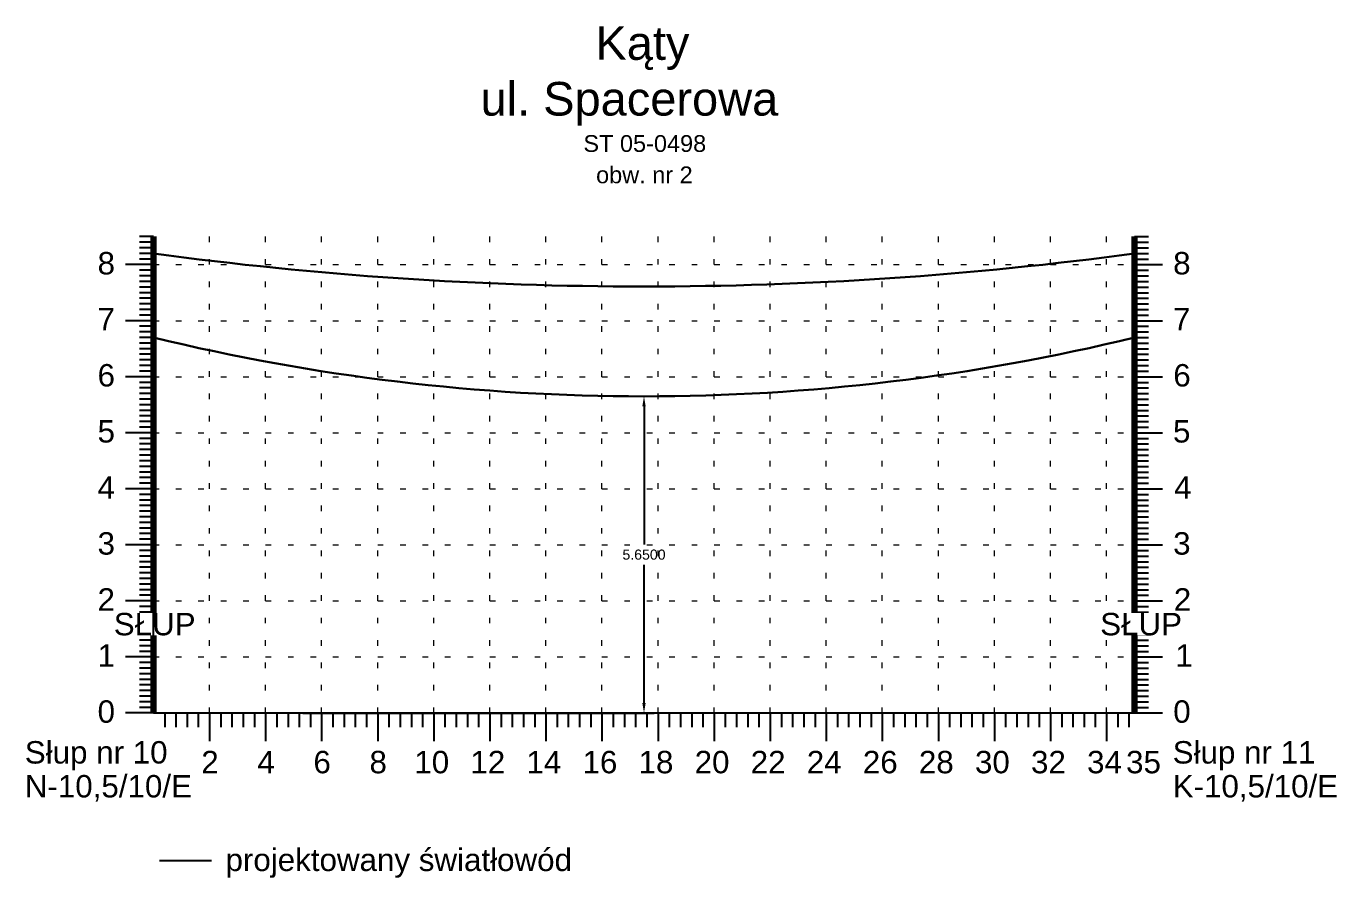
# Model space of a CAD drawing. Header units: metres. Extents: x -870 to 439, y 1328 to 1364.
# Drawn here: x 210.04 to 233.42, y 1348.72 to 1363.91 of the extents above; entities that cross this region are included whole.
import ezdxf

# ---------------------------------------------------------------- set-up
doc = ezdxf.new("R2010")
doc.units = ezdxf.units.M
doc.header["$MEASUREMENT"] = 0
doc.linetypes.add('ACAD_ISO07W100', pattern=[3, 0, -3])
doc.layers.add('ramka', color=7, linetype='Continuous', plot=False)
doc.styles.get("Standard").update_dxf_attribs({"font": 'arial.ttf'})
doc.dimstyles.get("Standard").update_dxf_attribs({"dimtxt": 0.18, "dimasz": 0.18, "dimexe": 0.18, "dimexo": 0.0625, "dimgap": 0.09, "dimtad": 0, "dimtih": 1, "dimtoh": 1, "dimdec": 4, "dimzin": 0, "dimdsep": 46, "dimtxsty": 'Standard', "dimcen": 0.09, "dimadec": 0, "dimazin": 0, "dimtfac": 1, "dimtdec": 4, "dimtofl": 0, "dimtmove": 0, "dimatfit": 3, "dimfxl": 1, "dimtolj": 1, "dimtzin": 0, "dimarcsym": 0})

# ---------------------------------------------------------------- blocks, each defined once
blk = doc.blocks.new('*D35')
at = {"color": 0, "lineweight": -2}
for p, q in [((220.998, 1357.309), (220.88, 1357.309)), ((221.06, 1357.129), (221.06, 1354.666)), ((221.06, 1351.839), (221.06, 1354.302)), ((214.973, 1351.659), (221.24, 1351.659))]:
    blk.add_line(p, q, dxfattribs=at)
at = {"color": 0}
for points in [[(221.09, 1357.129), (221.03, 1357.129), (221.06, 1357.309)], [(221.03, 1351.839), (221.09, 1351.839), (221.06, 1351.659)]]:
    blk.add_solid(points, dxfattribs=at)
at = {"layer": 'Defpoints', "color": 0}
for p in [(221.06, 1357.309), (214.91, 1351.659), (221.06, 1351.659)]:
    blk.add_point(p, dxfattribs=at)
at = {"color": 0, "lineweight": 25, "insert": (221.06, 1354.484), "char_height": 0.18, "attachment_point": 5}
blk.add_mtext('\\A1;5.6500', dxfattribs=at)

msp = doc.modelspace()

# ---------------------------------------------------------------- linework, layer by layer
for p, q in [((212.31007, 1360.15907), (212.06007, 1360.15907)), ((212.31007, 1360.15907), (212.31007, 1351.65907)), ((229.81007, 1360.15907), (229.81007, 1351.65907)), ((229.81007, 1360.15907), (230.06007, 1360.15907)), ((212.31007, 1360.05907), (212.06007, 1360.05907)), ((212.31007, 1359.95907), (212.06007, 1359.95907)), ((212.31007, 1359.85907), (212.06007, 1359.85907)), ((229.81007, 1360.05907), (230.06007, 1360.05907)), ((229.81007, 1359.95907), (230.06007, 1359.95907)), ((229.81007, 1359.85907), (230.06007, 1359.85907)), ((212.31007, 1359.65907), (211.81007, 1359.65907)), ((212.31007, 1359.65907), (211.81007, 1359.65907)), ((212.31007, 1359.75907), (212.06007, 1359.75907)), ((229.81007, 1359.75907), (230.06007, 1359.75907)), ((229.81007, 1359.65907), (230.31007, 1359.65907)), ((229.81007, 1359.65907), (230.31007, 1359.65907)), ((212.31007, 1359.55907), (212.06007, 1359.55907)), ((212.31007, 1359.45907), (212.06007, 1359.45907)), ((229.81007, 1359.55907), (230.06007, 1359.55907)), ((229.81007, 1359.45907), (230.06007, 1359.45907)), ((212.31007, 1359.35907), (212.06007, 1359.35907)), ((212.31007, 1359.25907), (212.06007, 1359.25907)), ((212.31007, 1359.15907), (212.06007, 1359.15907)), ((229.81007, 1359.35907), (230.06007, 1359.35907)), ((229.81007, 1359.25907), (230.06007, 1359.25907)), ((229.81007, 1359.15907), (230.06007, 1359.15907)), ((212.31007, 1359.05907), (212.06007, 1359.05907)), ((212.31007, 1358.95907), (212.06007, 1358.95907)), ((229.81007, 1359.05907), (230.06007, 1359.05907)), ((229.81007, 1358.95907), (230.06007, 1358.95907)), ((212.31007, 1358.85907), (212.06007, 1358.85907)), ((212.31007, 1358.75907), (212.06007, 1358.75907)), ((229.81007, 1358.85907), (230.06007, 1358.85907)), ((229.81007, 1358.75907), (230.06007, 1358.75907)), ((212.31007, 1358.65907), (211.81007, 1358.65907)), ((212.31007, 1358.65907), (211.81007, 1358.65907)), ((212.31007, 1358.55907), (212.06007, 1358.55907)), ((212.31007, 1358.45907), (212.06007, 1358.45907)), ((229.81007, 1358.65907), (230.31007, 1358.65907)), ((229.81007, 1358.65907), (230.31007, 1358.65907)), ((229.81007, 1358.55907), (230.06007, 1358.55907)), ((229.81007, 1358.45907), (230.06007, 1358.45907)), ((212.31007, 1358.35907), (212.06007, 1358.35907)), ((212.31007, 1358.25907), (212.06007, 1358.25907)), ((229.81007, 1358.35907), (230.06007, 1358.35907)), ((229.81007, 1358.25907), (230.06007, 1358.25907)), ((212.31007, 1358.15907), (212.06007, 1358.15907)), ((212.31007, 1358.05907), (212.06007, 1358.05907)), ((229.81007, 1358.15907), (230.06007, 1358.15907)), ((229.81007, 1358.05907), (230.06007, 1358.05907)), ((212.31007, 1357.95907), (212.06007, 1357.95907)), ((212.31007, 1357.85907), (212.06007, 1357.85907)), ((212.31007, 1357.75907), (212.06007, 1357.75907)), ((229.81007, 1357.95907), (230.06007, 1357.95907)), ((229.81007, 1357.85907), (230.06007, 1357.85907)), ((229.81007, 1357.75907), (230.06007, 1357.75907)), ((212.31007, 1357.65907), (211.81007, 1357.65907)), ((212.31007, 1357.65907), (211.81007, 1357.65907)), ((212.31007, 1357.55907), (212.06007, 1357.55907)), ((229.81007, 1357.65907), (230.31007, 1357.65907)), ((229.81007, 1357.65907), (230.31007, 1357.65907)), ((229.81007, 1357.55907), (230.06007, 1357.55907)), ((212.31007, 1357.45907), (212.06007, 1357.45907)), ((212.31007, 1357.35907), (212.06007, 1357.35907)), ((229.81007, 1357.45907), (230.06007, 1357.45907)), ((229.81007, 1357.35907), (230.06007, 1357.35907)), ((212.31007, 1357.25907), (212.06007, 1357.25907)), ((212.31007, 1357.15907), (212.06007, 1357.15907)), ((212.31007, 1357.05907), (212.06007, 1357.05907)), ((229.81007, 1357.25907), (230.06007, 1357.25907)), ((229.81007, 1357.15907), (230.06007, 1357.15907)), ((229.81007, 1357.05907), (230.06007, 1357.05907)), ((212.31007, 1356.95907), (212.06007, 1356.95907)), ((212.31007, 1356.85907), (212.06007, 1356.85907)), ((229.81007, 1356.95907), (230.06007, 1356.95907)), ((229.81007, 1356.85907), (230.06007, 1356.85907)), ((212.31007, 1356.65907), (211.81007, 1356.65907)), ((212.31007, 1356.65907), (211.81007, 1356.65907)), ((212.31007, 1356.75907), (212.06007, 1356.75907)), ((229.81007, 1356.75907), (230.06007, 1356.75907)), ((229.81007, 1356.65907), (230.31007, 1356.65907)), ((229.81007, 1356.65907), (230.31007, 1356.65907)), ((212.31007, 1356.55907), (212.06007, 1356.55907)), ((212.31007, 1356.45907), (212.06007, 1356.45907)), ((212.31007, 1356.35907), (212.06007, 1356.35907)), ((229.81007, 1356.55907), (230.06007, 1356.55907)), ((229.81007, 1356.45907), (230.06007, 1356.45907)), ((229.81007, 1356.35907), (230.06007, 1356.35907)), ((212.31007, 1356.25907), (212.06007, 1356.25907)), ((212.31007, 1356.15907), (212.06007, 1356.15907)), ((229.81007, 1356.25907), (230.06007, 1356.25907)), ((229.81007, 1356.15907), (230.06007, 1356.15907)), ((212.31007, 1356.05907), (212.06007, 1356.05907)), ((212.31007, 1355.95907), (212.06007, 1355.95907)), ((229.81007, 1356.05907), (230.06007, 1356.05907)), ((229.81007, 1355.95907), (230.06007, 1355.95907)), ((212.31007, 1355.65907), (211.81007, 1355.65907)), ((212.31007, 1355.65907), (211.81007, 1355.65907)), ((212.31007, 1355.85907), (212.06007, 1355.85907)), ((212.31007, 1355.75907), (212.06007, 1355.75907)), ((229.81007, 1355.85907), (230.06007, 1355.85907)), ((229.81007, 1355.75907), (230.06007, 1355.75907)), ((229.81007, 1355.65907), (230.31007, 1355.65907)), ((229.81007, 1355.65907), (230.31007, 1355.65907)), ((212.31007, 1355.55907), (212.06007, 1355.55907)), ((212.31007, 1355.45907), (212.06007, 1355.45907)), ((229.81007, 1355.55907), (230.06007, 1355.55907)), ((229.81007, 1355.45907), (230.06007, 1355.45907)), ((212.31007, 1355.35907), (212.06007, 1355.35907)), ((212.31007, 1355.25907), (212.06007, 1355.25907)), ((229.81007, 1355.35907), (230.06007, 1355.35907)), ((229.81007, 1355.25907), (230.06007, 1355.25907)), ((212.31007, 1355.15907), (212.06007, 1355.15907)), ((212.31007, 1355.05907), (212.06007, 1355.05907)), ((212.31007, 1354.95907), (212.06007, 1354.95907)), ((229.81007, 1355.15907), (230.06007, 1355.15907)), ((229.81007, 1355.05907), (230.06007, 1355.05907)), ((229.81007, 1354.95907), (230.06007, 1354.95907)), ((212.31007, 1354.85907), (212.06007, 1354.85907)), ((212.31007, 1354.75907), (212.06007, 1354.75907)), ((229.81007, 1354.85907), (230.06007, 1354.85907)), ((229.81007, 1354.75907), (230.06007, 1354.75907)), ((212.31007, 1354.65907), (211.81007, 1354.65907)), ((212.31007, 1354.65907), (211.81007, 1354.65907)), ((212.31007, 1354.55907), (212.06007, 1354.55907)), ((229.81007, 1354.65907), (230.31007, 1354.65907)), ((229.81007, 1354.65907), (230.31007, 1354.65907)), ((229.81007, 1354.55907), (230.06007, 1354.55907)), ((212.31007, 1354.45907), (212.06007, 1354.45907)), ((212.31007, 1354.35907), (212.06007, 1354.35907)), ((212.31007, 1354.25907), (212.06007, 1354.25907)), ((229.81007, 1354.45907), (230.06007, 1354.45907)), ((229.81007, 1354.35907), (230.06007, 1354.35907)), ((229.81007, 1354.25907), (230.06007, 1354.25907)), ((212.31007, 1354.15907), (212.06007, 1354.15907)), ((212.31007, 1354.05907), (212.06007, 1354.05907)), ((229.81007, 1354.15907), (230.06007, 1354.15907)), ((229.81007, 1354.05907), (230.06007, 1354.05907)), ((212.31007, 1353.95907), (212.06007, 1353.95907)), ((212.31007, 1353.85907), (212.06007, 1353.85907)), ((229.81007, 1353.95907), (230.06007, 1353.95907)), ((229.81007, 1353.85907), (230.06007, 1353.85907)), ((212.31007, 1353.65907), (211.81007, 1353.65907)), ((212.31007, 1353.65907), (211.81007, 1353.65907)), ((212.31007, 1353.75907), (212.06007, 1353.75907)), ((212.31007, 1353.55907), (212.06007, 1353.55907)), ((229.81007, 1353.75907), (230.06007, 1353.75907)), ((229.81007, 1353.65907), (230.31007, 1353.65907)), ((229.81007, 1353.65907), (230.31007, 1353.65907)), ((229.81007, 1353.55907), (230.06007, 1353.55907)), ((212.31007, 1353.45907), (212.06007, 1353.45907)), ((212.31007, 1353.35907), (212.06007, 1353.35907)), ((229.81007, 1353.45907), (230.06007, 1353.45907)), ((229.81007, 1353.35907), (230.06007, 1353.35907)), ((212.31007, 1353.25907), (212.06007, 1353.25907)), ((212.31007, 1353.15907), (212.06007, 1353.15907)), ((229.81007, 1353.25907), (230.06007, 1353.25907)), ((229.81007, 1353.15907), (230.06007, 1353.15907)), ((212.31007, 1353.05907), (212.06007, 1353.05907)), ((212.31007, 1352.95907), (212.06007, 1352.95907)), ((212.31007, 1352.85907), (212.06007, 1352.85907)), ((229.81007, 1353.05907), (230.06007, 1353.05907)), ((229.81007, 1352.95907), (230.06007, 1352.95907)), ((229.81007, 1352.85907), (230.06007, 1352.85907)), ((212.31007, 1352.65907), (211.81007, 1352.65907)), ((212.31007, 1352.65907), (211.81007, 1352.65907)), ((212.31007, 1352.75907), (212.06007, 1352.75907)), ((229.81007, 1352.75907), (230.06007, 1352.75907)), ((229.81007, 1352.65907), (230.31007, 1352.65907)), ((229.81007, 1352.65907), (230.31007, 1352.65907)), ((212.31007, 1352.55907), (212.06007, 1352.55907)), ((212.31007, 1352.45907), (212.06007, 1352.45907)), ((229.81007, 1352.55907), (230.06007, 1352.55907)), ((229.81007, 1352.45907), (230.06007, 1352.45907)), ((212.31007, 1352.35907), (212.06007, 1352.35907)), ((212.31007, 1352.25907), (212.06007, 1352.25907)), ((212.31007, 1352.15907), (212.06007, 1352.15907)), ((229.81007, 1352.35907), (230.06007, 1352.35907)), ((229.81007, 1352.25907), (230.06007, 1352.25907)), ((229.81007, 1352.15907), (230.06007, 1352.15907)), ((212.31007, 1352.05907), (212.06007, 1352.05907)), ((212.31007, 1351.95907), (212.06007, 1351.95907)), ((229.81007, 1352.05907), (230.06007, 1352.05907)), ((229.81007, 1351.95907), (230.06007, 1351.95907)), ((212.31007, 1351.85907), (212.06007, 1351.85907)), ((212.31007, 1351.75907), (212.06007, 1351.75907)), ((229.81007, 1351.85907), (230.06007, 1351.85907)), ((229.81007, 1351.75907), (230.06007, 1351.75907)), ((212.31007, 1351.65907), (211.81007, 1351.65907)), ((212.31007, 1351.65907), (212.06007, 1351.65907)), ((212.31007, 1351.65907), (230.31007, 1351.65907)), ((212.51007, 1351.65907), (212.51007, 1351.40907)), ((212.71007, 1351.65907), (212.71007, 1351.40907)), ((212.91007, 1351.65907), (212.91007, 1351.40907)), ((213.11007, 1351.65907), (213.11007, 1351.40907)), ((213.31007, 1351.65907), (213.31007, 1351.15907)), ((213.51007, 1351.65907), (213.51007, 1351.40907)), ((213.71007, 1351.65907), (213.71007, 1351.40907)), ((213.91007, 1351.65907), (213.91007, 1351.40907)), ((214.11007, 1351.65907), (214.11007, 1351.40907)), ((214.31007, 1351.65907), (214.31007, 1351.15907)), ((214.51007, 1351.65907), (214.51007, 1351.40907)), ((214.71007, 1351.65907), (214.71007, 1351.40907)), ((214.91007, 1351.65907), (214.91007, 1351.40907)), ((215.11007, 1351.65907), (215.11007, 1351.40907)), ((215.31007, 1351.65907), (215.31007, 1351.15907)), ((215.51007, 1351.65907), (215.51007, 1351.40907)), ((215.71007, 1351.65907), (215.71007, 1351.40907)), ((215.91007, 1351.65907), (215.91007, 1351.40907)), ((216.11007, 1351.65907), (216.11007, 1351.40907)), ((216.31007, 1351.65907), (216.31007, 1351.15907)), ((216.51007, 1351.65907), (216.51007, 1351.40907)), ((216.71007, 1351.65907), (216.71007, 1351.40907)), ((216.91007, 1351.65907), (216.91007, 1351.40907)), ((217.11007, 1351.65907), (217.11007, 1351.40907)), ((217.31007, 1351.65907), (217.31007, 1351.15907)), ((217.51007, 1351.65907), (217.51007, 1351.40907)), ((217.71007, 1351.65907), (217.71007, 1351.40907)), ((217.91007, 1351.65907), (217.91007, 1351.40907)), ((218.11007, 1351.65907), (218.11007, 1351.40907)), ((218.31007, 1351.65907), (218.31007, 1351.15907)), ((218.51007, 1351.65907), (218.51007, 1351.40907)), ((218.71007, 1351.65907), (218.71007, 1351.40907)), ((218.91007, 1351.65907), (218.91007, 1351.40907)), ((219.11007, 1351.65907), (219.11007, 1351.40907)), ((219.31007, 1351.65907), (219.31007, 1351.15907)), ((219.51007, 1351.65907), (219.51007, 1351.40907)), ((219.71007, 1351.65907), (219.71007, 1351.40907)), ((219.91007, 1351.65907), (219.91007, 1351.40907)), ((220.11007, 1351.65907), (220.11007, 1351.40907)), ((220.31007, 1351.65907), (220.31007, 1351.15907)), ((220.51007, 1351.65907), (220.51007, 1351.40907)), ((220.71007, 1351.65907), (220.71007, 1351.40907)), ((220.91007, 1351.65907), (220.91007, 1351.40907)), ((221.11007, 1351.65907), (221.11007, 1351.40907)), ((221.31007, 1351.65907), (221.31007, 1351.15907)), ((221.51007, 1351.65907), (221.51007, 1351.40907)), ((221.71007, 1351.65907), (221.71007, 1351.40907)), ((221.91007, 1351.65907), (221.91007, 1351.40907)), ((222.11007, 1351.65907), (222.11007, 1351.40907)), ((222.31007, 1351.65907), (222.31007, 1351.15907)), ((222.51007, 1351.65907), (222.51007, 1351.40907)), ((222.71007, 1351.65907), (222.71007, 1351.40907)), ((222.91007, 1351.65907), (222.91007, 1351.40907)), ((223.11007, 1351.65907), (223.11007, 1351.40907)), ((223.31007, 1351.65907), (223.31007, 1351.15907)), ((223.51007, 1351.65907), (223.51007, 1351.40907)), ((223.71007, 1351.65907), (223.71007, 1351.40907)), ((223.91007, 1351.65907), (223.91007, 1351.40907)), ((224.11007, 1351.65907), (224.11007, 1351.40907)), ((224.31007, 1351.65907), (224.31007, 1351.15907)), ((224.51007, 1351.65907), (224.51007, 1351.40907)), ((224.71007, 1351.65907), (224.71007, 1351.40907)), ((224.91007, 1351.65907), (224.91007, 1351.40907)), ((225.11007, 1351.65907), (225.11007, 1351.40907)), ((225.31007, 1351.65907), (225.31007, 1351.15907)), ((225.51007, 1351.65907), (225.51007, 1351.40907)), ((225.71007, 1351.65907), (225.71007, 1351.40907)), ((225.91007, 1351.65907), (225.91007, 1351.40907)), ((226.11007, 1351.65907), (226.11007, 1351.40907)), ((226.31007, 1351.65907), (226.31007, 1351.15907)), ((226.51007, 1351.65907), (226.51007, 1351.40907)), ((226.71007, 1351.65907), (226.71007, 1351.40907)), ((226.91007, 1351.65907), (226.91007, 1351.40907)), ((227.11007, 1351.65907), (227.11007, 1351.40907)), ((227.31007, 1351.65907), (227.31007, 1351.15907)), ((227.51007, 1351.65907), (227.51007, 1351.40907)), ((227.71007, 1351.65907), (227.71007, 1351.40907)), ((227.91007, 1351.65907), (227.91007, 1351.40907)), ((228.11007, 1351.65907), (228.11007, 1351.40907)), ((228.31007, 1351.65907), (228.31007, 1351.15907)), ((228.51007, 1351.65907), (228.51007, 1351.40907)), ((228.71007, 1351.65907), (228.71007, 1351.40907)), ((228.91007, 1351.65907), (228.91007, 1351.40907)), ((229.11007, 1351.65907), (229.11007, 1351.40907)), ((229.31007, 1351.65907), (229.31007, 1351.15907)), ((229.51007, 1351.65907), (229.51007, 1351.40907)), ((229.71007, 1351.65907), (229.71007, 1351.40907)), ((229.81007, 1351.65907), (230.31007, 1351.65907)), ((229.81007, 1351.65907), (230.06007, 1351.65907))]:
    msp.add_line(p, q)
at = {"lineweight": 100}
for p, q in [((212.31007, 1360.15907), (212.31007, 1351.65907)), ((229.81007, 1360.15907), (229.81007, 1351.65907))]:
    msp.add_line(p, q, dxfattribs=at)
at = {"linetype": 'ACAD_ISO07W100', "lineweight": 15, "ltscale": 0.1}
for p, q in [((213.31007, 1351.65907), (213.31007, 1360.15907)), ((214.31007, 1351.65907), (214.31007, 1360.15907)), ((215.31007, 1351.65907), (215.31007, 1360.15907)), ((216.31007, 1351.65907), (216.31007, 1360.15907)), ((217.31007, 1351.65907), (217.31007, 1360.15907)), ((218.31007, 1351.65907), (218.31007, 1360.15907)), ((219.31007, 1351.65907), (219.31007, 1360.15907)), ((220.31007, 1351.65907), (220.31007, 1360.15907)), ((221.31007, 1351.65907), (221.31007, 1360.15907)), ((222.31007, 1351.65907), (222.31007, 1360.15907)), ((223.31007, 1351.65907), (223.31007, 1360.15907)), ((224.31007, 1351.65907), (224.31007, 1360.15907)), ((225.31007, 1351.65907), (225.31007, 1360.15907)), ((226.31007, 1351.65907), (226.31007, 1360.15907)), ((227.31007, 1351.65907), (227.31007, 1360.15907)), ((228.31007, 1351.65907), (228.31007, 1360.15907)), ((229.31007, 1351.65907), (229.31007, 1360.15907)), ((229.81007, 1351.65907), (229.81007, 1360.15907)), ((229.81007, 1351.65907), (229.81007, 1360.15907)), ((212.31007, 1359.65907), (230.31007, 1359.65907)), ((212.31007, 1358.65907), (230.31007, 1358.65907)), ((212.31007, 1357.65907), (230.31007, 1357.65907)), ((212.31007, 1356.65907), (230.31007, 1356.65907)), ((212.31007, 1355.65907), (230.31007, 1355.65907)), ((212.31007, 1354.65907), (230.31007, 1354.65907)), ((212.31007, 1353.65907), (230.31007, 1353.65907)), ((212.31007, 1352.65907), (230.31007, 1352.65907))]:
    msp.add_line(p, q, dxfattribs=at)
at = {"color": 3, "lineweight": 25}
msp.add_line((212.41562, 1349.02885), (213.34621, 1349.02885), dxfattribs=at)
at = {"lineweight": 25}
msp.add_lwpolyline([(229.31007, 1351.65907), (230.31007, 1351.65907)], dxfattribs=at)
at = {"lineweight": 30}
msp.add_arc((221.06007, 1424.44754), 65.17847, 262.2849332, 277.7150668, dxfattribs=at)
at = {"color": 3, "lineweight": 30}
msp.add_arc((221.06007, 1394.2924), 36.98333, 256.314453, 283.685547, dxfattribs=at)
at = {"layer": 'ramka'}
for p, q in [((212.31007, 1351.65907), (221.06007, 1351.65907)), ((212.31007, 1351.65907), (221.06007, 1351.65907)), ((212.31007, 1351.65907), (221.06007, 1351.65907)), ((212.31007, 1351.65907), (221.06007, 1351.65907)), ((220.31007, 1351.65907), (221.31007, 1351.65907)), ((221.06007, 1351.65907), (229.81007, 1351.65907))]:
    msp.add_line(p, q, dxfattribs=at)

# ---------------------------------------------------------------- texts
for s, height, p in [('Kąty', 0.6, (220.1932, 1363.31398)), ('ul. Spacerowa', 0.6, (218.14344, 1362.31919)), ('ST 05-0498', 0.3, (219.97911, 1361.67086)), ('obw. nr 2', 0.3, (220.20495, 1361.11162)), ('8', 0.4, (211.31281, 1359.48498)), ('8', 0.4, (230.49846, 1359.48498)), ('7', 0.4, (211.31281, 1358.48498)), ('7', 0.4, (230.49546, 1358.48498)), ('6', 0.4, (211.31281, 1357.48498)), ('6', 0.4, (230.50119, 1357.48498)), ('5', 0.4, (211.31281, 1356.48498)), ('5', 0.4, (230.49573, 1356.48498)), ('4', 0.4, (211.31281, 1355.48498)), ('4', 0.4, (230.51647, 1355.48498)), ('3', 0.4, (211.31281, 1354.48498)), ('3', 0.4, (230.49846, 1354.48498)), ('2', 0.4, (211.31281, 1353.48498)), ('2', 0.4, (230.50964, 1353.48498)), ('1', 0.4, (211.31281, 1352.48498)), ('1', 0.4, (230.53829, 1352.48498)), ('0', 0.4, (211.31281, 1351.48498)), ('0', 0.4, (230.50009, 1351.48498)), ('Słup nr 10', 0.4, (210.01482, 1350.75715)), ('2', 0.4, (213.16325, 1350.58339)), ('4', 0.4, (214.16325, 1350.58339)), ('6', 0.4, (215.16325, 1350.58339)), ('8', 0.4, (216.16325, 1350.58339)), ('10', 0.4, (216.96325, 1350.58339)), ('12', 0.4, (217.96325, 1350.58339)), ('14', 0.4, (218.96325, 1350.58339)), ('16', 0.4, (219.96325, 1350.58339)), ('18', 0.4, (220.96325, 1350.58339)), ('20', 0.4, (221.96325, 1350.58339)), ('22', 0.4, (222.96325, 1350.58339)), ('24', 0.4, (223.96325, 1350.58339)), ('26', 0.4, (224.96325, 1350.58339)), ('28', 0.4, (225.96325, 1350.58339)), ('30', 0.4, (226.96325, 1350.58339)), ('32', 0.4, (227.96325, 1350.58339)), ('34', 0.4, (228.96325, 1350.58339)), ('35', 0.4, (229.65913, 1350.58339)), ('Słup nr 11', 0.4, (230.49046, 1350.75715)), ('N-10,5/10/E', 0.4, (210.01482, 1350.15227)), ('K-10,5/10/E', 0.4, (230.49046, 1350.15227)), ('projektowany światłowód', 0.4, (213.59496, 1348.83908))]:
    msp.add_text(s, height=height).set_placement(p)

# ---------------------------------------------------------------- dimensions: what is measured, and where the dimension line sits
at = {"lineweight": 25}
dim = msp.add_linear_dim(base=(221.06007, 1351.65907), p1=(221.06007, 1357.30907), p2=(214.91007, 1351.65907), angle=90, dimstyle='Standard', dxfattribs=at)
dim.commit()
dim.dimension.update_dxf_attribs({"geometry": '*D35', "text_midpoint": (221.06007, 1354.48407)})

# ---------------------------------------------------------------- next in the draw order: texts
at = {"lineweight": 18, "char_height": 0.4, "attachment_point": 1, "bg_fill": 3, "box_fill_scale": 1, "bg_fill_color": 256, "bg_fill_transparency": 0}
for insert in [(211.60197, 1353.44527), (229.19685, 1353.44527)]:
    msp.add_mtext_dynamic_manual_height_columns('SŁUP', width=1.5368437, gutter_width=2, heights=[-0.41364], dxfattribs=dict(at, insert=insert))

# ---------------------------------------------------------------- next in the draw order: linework, layer by layer
at = {"layer": 'ramka'}
msp.add_line((212.31007, 1351.65907), (212.31007, 1359.26907), dxfattribs=at)

doc.saveas('drawing.dxf')
